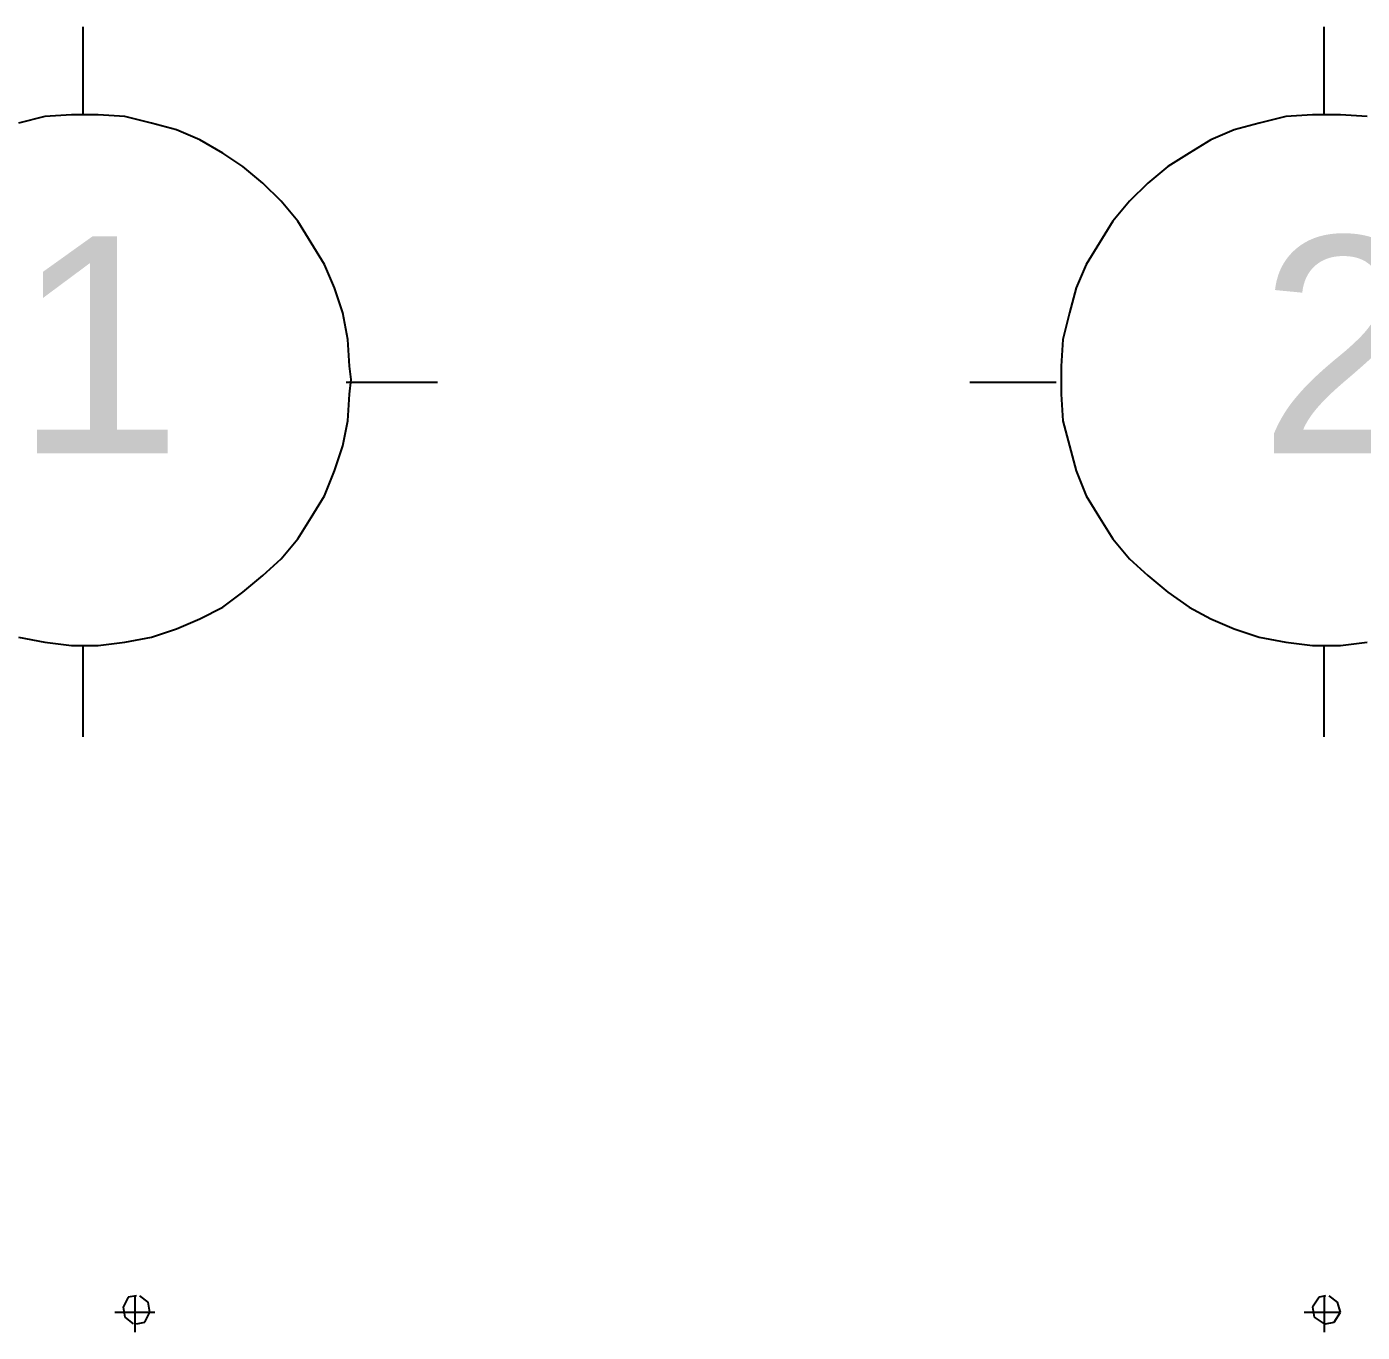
# Model space of a CAD drawing. Header units: millimetres. Extents: x 5 to 415, y 48 to 251.
# Drawn here: x 25.14 to 39.3, y 237.58 to 251.43 of the extents above; entities that cross this region are included whole.
import ezdxf

# ---------------------------------------------------------------- set-up
doc = ezdxf.new("R2010")
doc.units = ezdxf.units.MM
doc.layers.add('P', color=7, linetype='Continuous')
doc.layers.add('T', color=7, linetype='Continuous')

msp = doc.modelspace()

# ---------------------------------------------------------------- linework, layer by layer
at = {"layer": 'P'}
for points in [[(25.735, 250.49), (25.735, 251.425)], [(38.894, 250.49), (38.894, 251.425)], [(25.329, 250.472), (25.047, 250.402)], [(25.612, 250.49), (25.329, 250.472)], [(25.753, 250.49), (25.612, 250.49)], [(25.894, 250.49), (25.753, 250.49)], [(26.176, 250.472), (25.894, 250.49)], [(26.458, 250.402), (26.176, 250.472)], [(38.488, 250.472), (38.206, 250.402)], [(38.77, 250.49), (38.488, 250.472)], [(38.911, 250.49), (38.77, 250.49)], [(39.07, 250.49), (38.911, 250.49)], [(39.352, 250.472), (39.07, 250.49)], [(26.723, 250.331), (26.458, 250.402)], [(26.97, 250.225), (26.723, 250.331)], [(37.941, 250.331), (37.694, 250.225)], [(38.206, 250.402), (37.941, 250.331)], [(27.217, 250.084), (26.97, 250.225)], [(37.694, 250.225), (37.465, 250.084)], [(27.428, 249.943), (27.217, 250.084)], [(37.465, 250.084), (37.236, 249.943)], [(27.64, 249.767), (27.428, 249.943)], [(37.236, 249.943), (37.024, 249.767)], [(27.834, 249.573), (27.64, 249.767)], [(37.024, 249.767), (36.83, 249.573)], [(28.011, 249.361), (27.834, 249.573)], [(36.83, 249.573), (36.654, 249.361)], [(28.152, 249.132), (28.011, 249.361)], [(36.654, 249.361), (36.513, 249.132)], [(28.293, 248.902), (28.152, 249.132)], [(36.513, 249.132), (36.371, 248.902)], [(28.399, 248.655), (28.293, 248.902)], [(36.371, 248.902), (36.266, 248.655)], [(28.487, 248.391), (28.399, 248.655)], [(36.266, 248.655), (36.195, 248.391)], [(28.54, 248.109), (28.487, 248.391)], [(36.195, 248.391), (36.124, 248.109)], [(28.557, 247.826), (28.54, 248.109)], [(36.124, 248.109), (36.107, 247.826)], [(28.575, 247.685), (28.557, 247.826)], [(36.107, 247.826), (36.107, 247.685)], [(29.492, 247.65), (28.522, 247.65)], [(28.557, 247.527), (28.575, 247.685)], [(36.054, 247.65), (35.137, 247.65)], [(36.107, 247.685), (36.107, 247.527)], [(28.54, 247.244), (28.557, 247.527)], [(36.107, 247.527), (36.124, 247.244)], [(28.487, 246.98), (28.54, 247.244)], [(36.124, 247.244), (36.195, 246.98)], [(28.399, 246.715), (28.487, 246.98)], [(36.195, 246.98), (36.266, 246.715)], [(28.293, 246.451), (28.399, 246.715)], [(36.266, 246.715), (36.371, 246.451)], [(28.152, 246.221), (28.293, 246.451)], [(36.371, 246.451), (36.513, 246.221)], [(28.011, 245.992), (28.152, 246.221)], [(36.513, 246.221), (36.654, 245.992)], [(27.834, 245.78), (28.011, 245.992)], [(36.654, 245.992), (36.83, 245.78)], [(27.64, 245.604), (27.834, 245.78)], [(36.83, 245.78), (37.024, 245.604)], [(27.428, 245.428), (27.64, 245.604)], [(37.024, 245.604), (37.236, 245.428)], [(27.217, 245.269), (27.428, 245.428)], [(37.236, 245.428), (37.465, 245.269)], [(26.97, 245.145), (27.217, 245.269)], [(37.465, 245.269), (37.694, 245.145)], [(26.458, 244.951), (26.723, 245.039)], [(26.723, 245.039), (26.97, 245.145)], [(37.694, 245.145), (37.941, 245.039)], [(37.941, 245.039), (38.206, 244.951)], [(25.047, 244.951), (25.329, 244.898)], [(25.329, 244.898), (25.612, 244.863)], [(25.894, 244.863), (26.176, 244.898)], [(26.176, 244.898), (26.458, 244.951)], [(38.206, 244.951), (38.488, 244.898)], [(38.488, 244.898), (38.77, 244.863)], [(39.07, 244.863), (39.352, 244.898)], [(25.612, 244.863), (25.753, 244.863)], [(25.735, 243.893), (25.735, 244.863)], [(25.753, 244.863), (25.894, 244.863)], [(38.77, 244.863), (38.911, 244.863)], [(38.894, 243.893), (38.894, 244.863)], [(38.911, 244.863), (39.07, 244.863)], [(26.3, 237.966), (26.211, 237.949)], [(26.282, 237.966), (26.282, 237.578)], [(26.423, 237.896), (26.335, 237.966)], [(38.911, 237.966), (38.841, 237.949)], [(38.894, 237.966), (38.894, 237.578)], [(39.035, 237.896), (38.947, 237.966)], [(26.211, 237.949), (26.158, 237.843)], [(26.158, 237.843), (26.176, 237.737)], [(26.441, 237.79), (26.423, 237.896)], [(38.841, 237.949), (38.77, 237.843)], [(38.77, 237.843), (38.788, 237.737)], [(39.07, 237.79), (39.035, 237.896)], [(26.07, 237.79), (26.494, 237.79)], [(26.176, 237.737), (26.264, 237.666)], [(26.3, 237.666), (26.388, 237.684)], [(26.388, 237.684), (26.441, 237.79)], [(38.682, 237.79), (39.07, 237.79)], [(38.788, 237.737), (38.894, 237.666)], [(38.911, 237.666), (39, 237.684)], [(39, 237.684), (39.07, 237.79)]]:
    msp.add_lwpolyline(points, dxfattribs=at)

# ---------------------------------------------------------------- texts
at = {"layer": 'T', "char_height": 2.3, "attachment_point": 7}
for s, insert in [('{\\fArial|b0|i0|c0|p18;1}', (25, 246.9)), ('{\\fArial|b0|i0|c0|p18;2}', (38.2, 246.9))]:
    msp.add_mtext(s, dxfattribs=dict(at, insert=insert))

doc.saveas('drawing.dxf')
